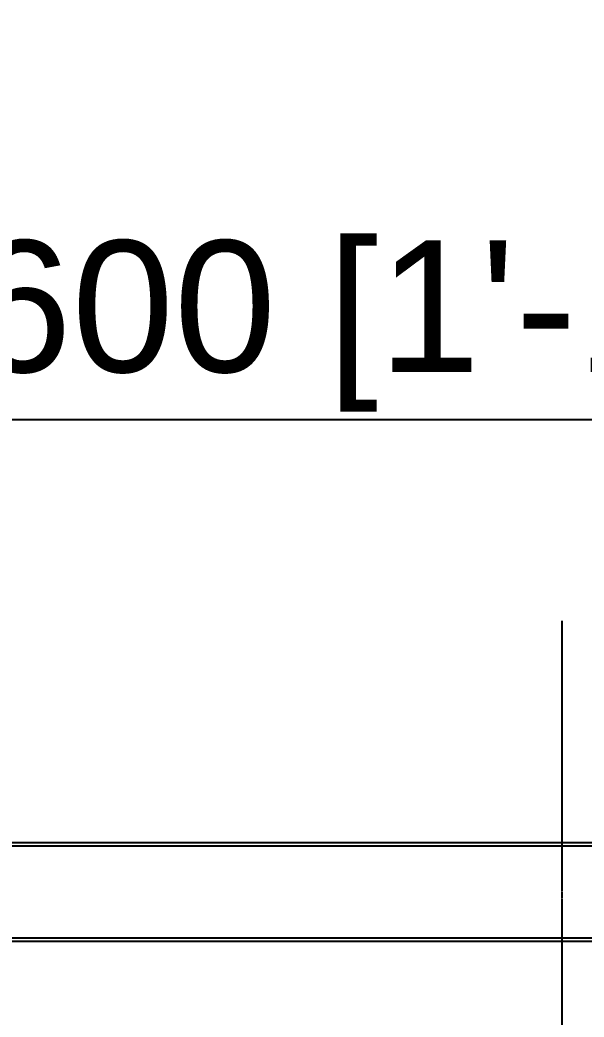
# Model space of a CAD drawing. Header units: millimetres. Extents: x 710 to 26878, y 589 to 5187.
# Drawn here: x 8872 to 9043.6, y 2010.8 to 2313.8 of the extents above; entities that cross this region are included whole.
import ezdxf

# ---------------------------------------------------------------- set-up
doc = ezdxf.new("R2010")
doc.units = ezdxf.units.MM
doc.linetypes.add('CENTER', pattern=[0.6, 0.375, -0.075, 0.075, -0.075])
doc.layers.add('02___PRT_ALL_AXES', color=7, linetype='Continuous')
doc.layers.add('center', color=1, linetype='CENTER')
doc.styles.get("Standard").update_dxf_attribs({"font": 'arial.ttf'})
doc.dimstyles.new('DIMSTYLE_5-scale4', dxfattribs={"dimscale": 2, "dimtxt": 20, "dimasz": 20, "dimexe": 1, "dimexo": 0, "dimgap": 1.25, "dimtad": 1, "dimzin": 9, "dimdsep": 46, "dimtxsty": 'Standard', "dimcen": 0.09, "dimclre": 256, "dimclrt": 256, "dimadec": 1, "dimazin": 2, "dimtp": 0.15, "dimtm": 0.15, "dimtfac": 0.8, "dimtmove": 0, "dimatfit": 3, "dimfxl": 1, "dimtolj": 1, "dimarcsym": 0})

# ---------------------------------------------------------------- blocks, each defined once
blk = doc.blocks.new('*D72')
at = {"lineweight": -2, "transparency": 16777216}
for p, q in [((8744.37, 2061.31), (8744.37, 2194.33)), ((9344.37, 2061.31), (9344.37, 2194.33))]:
    blk.add_line(p, q, dxfattribs=at)
at = {"color": 0, "lineweight": -2, "transparency": 16777216}
blk.add_line((8784.37, 2192.33), (9304.37, 2192.33), dxfattribs=at)
at = {"color": 0, "transparency": 16777216}
for points in [[(8784.37, 2198.99), (8784.37, 2185.66), (8744.37, 2192.33)], [(9304.37, 2198.99), (9304.37, 2185.66), (9344.37, 2192.33)]]:
    blk.add_solid(points, dxfattribs=at)
at = {"layer": 'Defpoints', "color": 0, "transparency": 16777216}
for p in [(9344.37, 2192.33), (8744.37, 2061.31), (9344.37, 2061.31)]:
    blk.add_point(p, dxfattribs=at)
at = {"transparency": 16777216, "insert": (9044.37, 2220.72), "char_height": 40, "attachment_point": 5}
blk.add_mtext('\\A1;600 [1\'-11 5/8"]', dxfattribs=at)

msp = doc.modelspace()

# ---------------------------------------------------------------- linework, layer by layer
at = {"color": 7, "linetype": 'Continuous'}
for p, q in [((8768.3706, 2063.8091), (9305.3706, 2063.8091)), ((8768.3706, 2033.8091), (9305.3706, 2033.8091))]:
    msp.add_line(p, q, dxfattribs=at)
at = {"layer": '02___PRT_ALL_AXES', "color": 7, "linetype": 'Continuous'}
for p, q in [((8768.3706, 2062.8091), (9305.3706, 2062.8091)), ((8768.3706, 2034.8091), (9305.3706, 2034.8091))]:
    msp.add_line(p, q, dxfattribs=at)
at = {"layer": 'center'}
msp.add_line((9036.8706, 2131.1305), (9036.8706, 1788.0277), dxfattribs=at)

# ---------------------------------------------------------------- dimensions: what is measured, and where the dimension line sits
dim = msp.add_linear_dim(base=(9344.3706, 2192.3258), p1=(8744.3706, 2061.3091), p2=(9344.3706, 2061.3091), dimstyle='DIMSTYLE_5-scale4')
dim.commit()
dim.dimension.update_dxf_attribs({"geometry": '*D72', "text_midpoint": (9044.3706, 2220.7194)})

doc.saveas('drawing.dxf')
